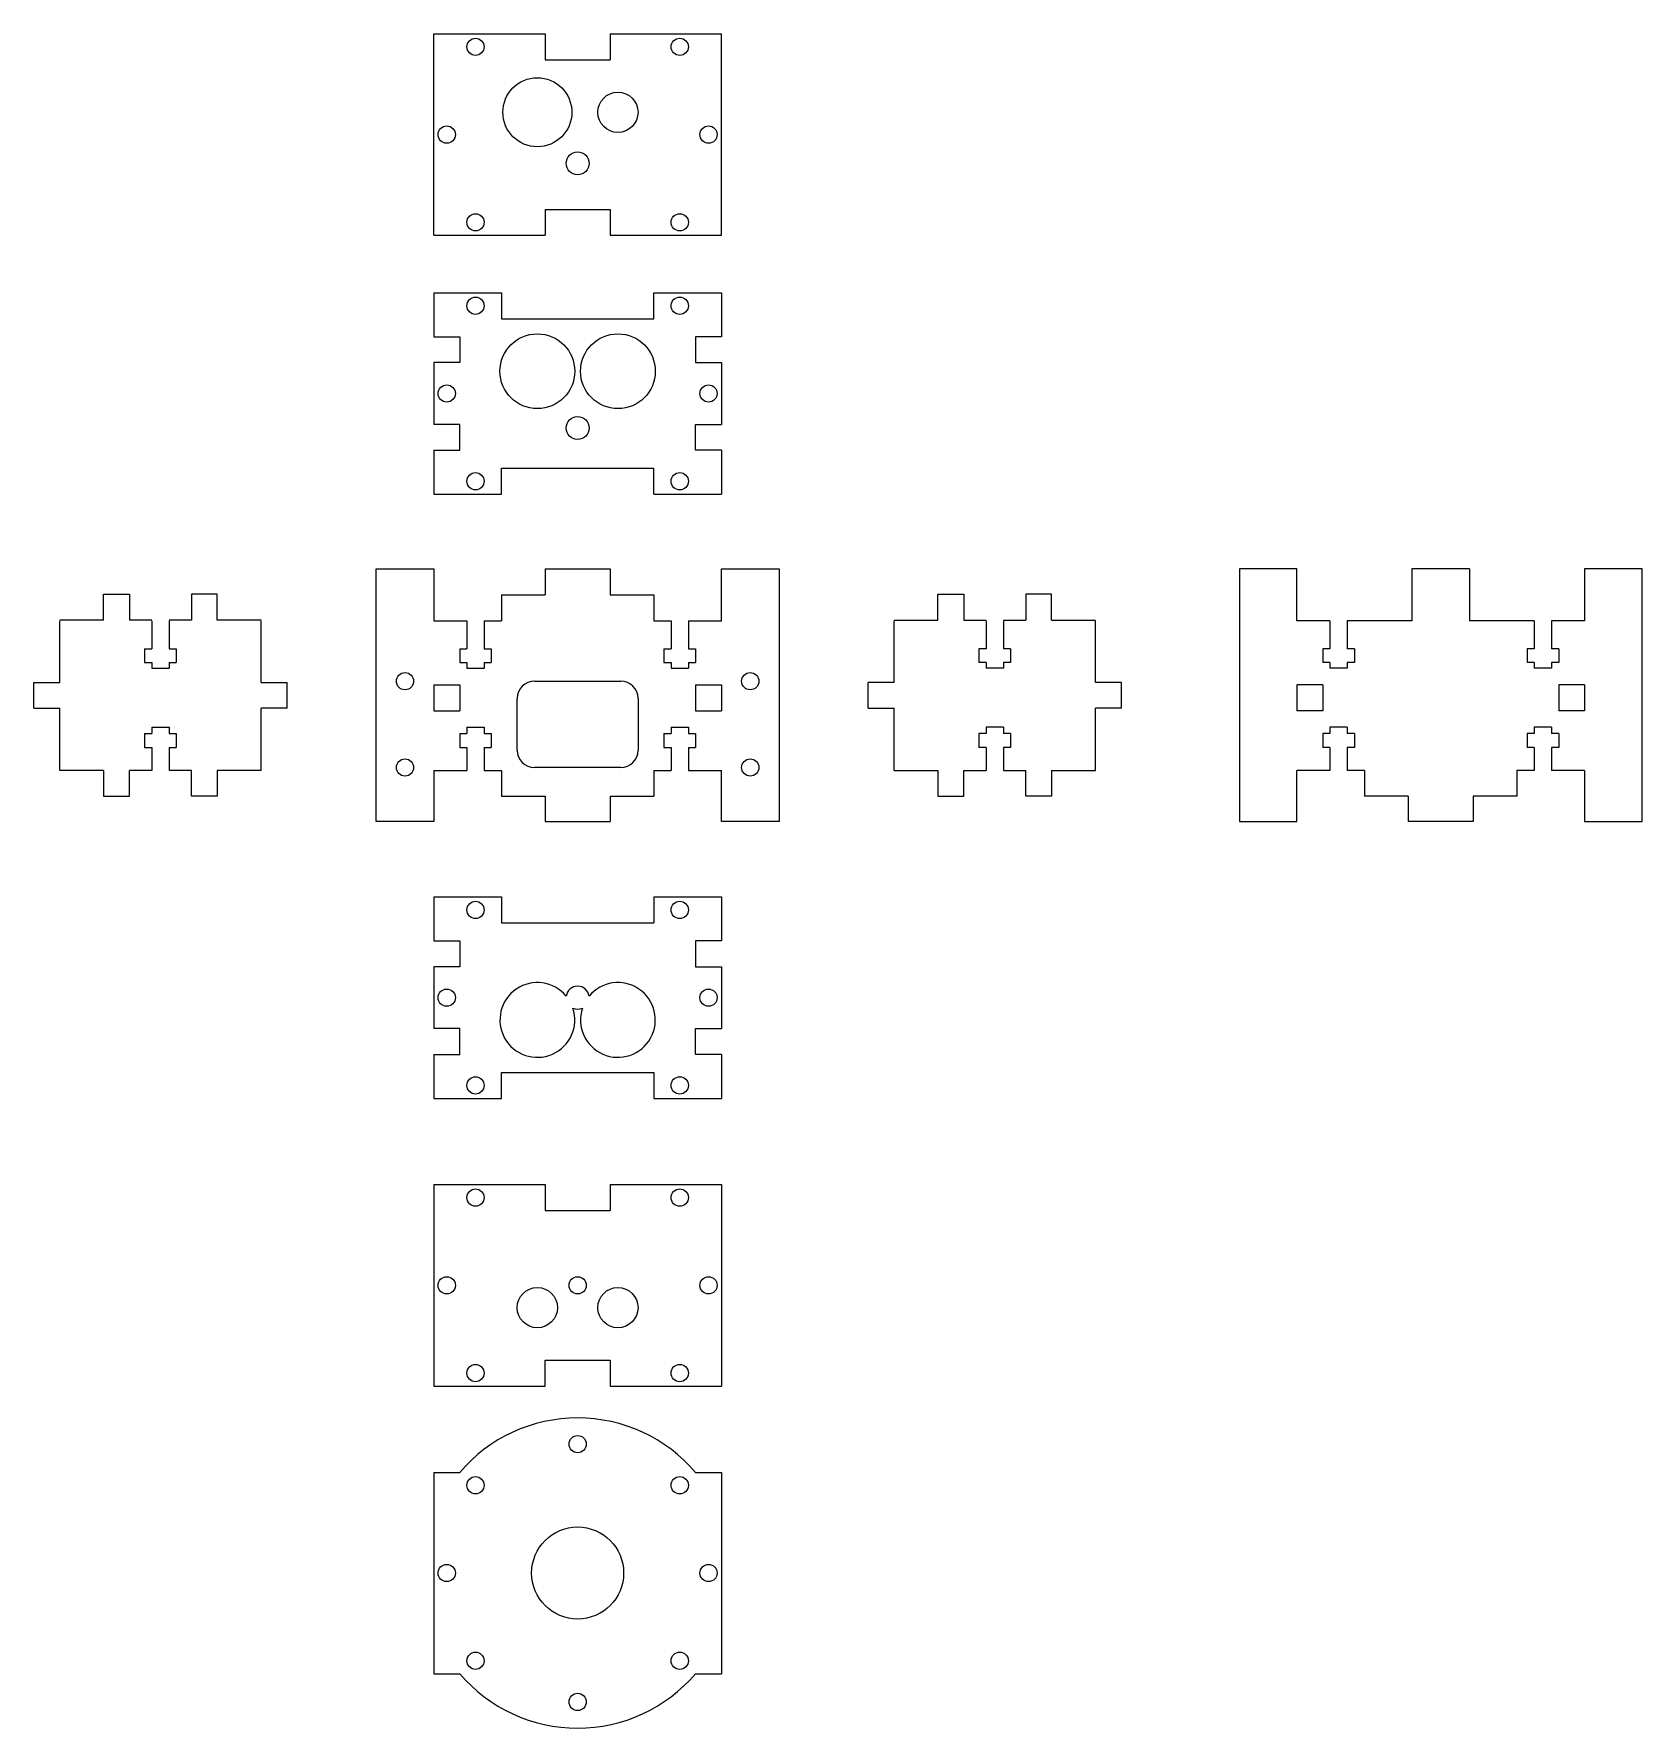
# Model space of a CAD drawing. Header units: millimetres. Extents: x -94 to 185, y -182 to 112.
import ezdxf

# ---------------------------------------------------------------- set-up
doc = ezdxf.new("R2010")
doc.units = ezdxf.units.MM
doc.layers.get('0').update_dxf_attribs({"linetype": 'CONTINUOUS', "lineweight": 0, "true_color": 0x000000})
for name, color, linetype, lineweight, true_color in [('Bearing Housing', 7, 'CONTINUOUS', 0, 0x000000), ('Bearing Retainer', 7, 'CONTINUOUS', 0, 0x000000), ('Insulator Retainer', 7, 'CONTINUOUS', 0, 0x000000), ('Left Plate', 7, 'CONTINUOUS', 0, 0x000000)]:
    doc.layers.add(name, color=color, linetype=linetype, lineweight=lineweight, true_color=true_color)

msp = doc.modelspace()

# ---------------------------------------------------------------- linework, layer by layer
for p, q in [((-5.666, 112.5), (-5.666, 108)), ((5.666, 112.5), (5.666, 108)), ((-5.667, 82), (-5.666, 77.5)), ((5.667, 82), (5.666, 77.5)), ((-94.5, -4.7), (-94.5, -0.2)), ((-55, -0.2), (-50.5, -0.2)), ((55, -0.2), (50.5, -0.2)), ((94.5, -4.7), (94.5, -0.2)), ((-50.5, -4.7), (-55, -4.7)), ((50.5, -4.7), (55, -4.7))]:
    msp.add_line(p, q)
at = {"layer": 'Bearing Housing'}
for p, q in [((-25, 77.5), (-25, 112.5)), ((-25, 112.5), (-5.666, 112.5)), ((5.666, 112.5), (25, 112.5)), ((25, 77.5), (25, 112.5)), ((-5.666, 108), (5.666, 108)), ((-5.667, 82), (5.667, 82)), ((-25, 77.5), (-5.666, 77.5)), ((5.666, 77.5), (25, 77.5)), ((-25, 67.5), (-13.25, 67.5)), ((-25, 67.5), (-25, 59.875)), ((-13.25, 67.5), (-13.25, 63)), ((13.25, 67.5), (25, 67.5)), ((13.25, 63), (13.25, 67.5)), ((25, 67.5), (25, 59.875)), ((-13.25, 63), (13.25, 63)), ((-25, 55.375), (-25, 44.625)), ((25, 55.375), (25, 44.625)), ((-25, 40.125), (-25, 32.5)), ((25, 40.125), (25, 32.5)), ((-13.25, 32.5), (-13.25, 37)), ((-13.25, 37), (13.25, 37)), ((-5.667, 37), (5.667, 37)), ((13.25, 32.5), (13.25, 37)), ((-25, 32.5), (-13.25, 32.5)), ((13.25, 32.5), (25, 32.5)), ((-35, 19.5), (-25, 19.5)), ((-35, -24.4), (-35, 19.5)), ((-25, 19.5), (-25, 10.5)), ((-5.666, 19.5), (-5.666, 15)), ((-5.666, 19.5), (5.666, 19.5)), ((5.666, 19.5), (5.666, 15)), ((25, 19.5), (35, 19.5)), ((25, 10.5), (25, 19.5)), ((35, 19.5), (35, -24.4)), ((125, 19.5), (115, 19.5)), ((115, 19.5), (115, -24.4)), ((125, 10.5), (125, 19.5)), ((155, 19.5), (145, 19.5)), ((145, 19.5), (145, 10.5)), ((155, 19.5), (155, 10.5)), ((185, 19.5), (175, 19.5)), ((175, 19.5), (175, 10.5)), ((185, -24.4), (185, 19.5)), ((-74, 10.6), (-77.875, 10.6)), ((-74, 10.5), (-74, 5.65)), ((-67.125, 10.6), (-71, 10.6)), ((-71, 10.5), (-71, 5.65)), ((-25, 10.5), (-19.25, 10.5)), ((-19.25, 10.5), (-19.25, 5.65)), ((-16.25, 10.5), (-16.25, 5.65)), ((-16.25, 10.5), (-13.25, 10.5)), ((13.25, 10.5), (16.25, 10.5)), ((16.25, 10.5), (16.25, 5.65)), ((19.25, 10.5), (25, 10.5)), ((19.25, 10.5), (19.25, 5.65)), ((67.125, 10.6), (71, 10.6)), ((71, 10.5), (71, 5.65)), ((74, 10.6), (77.875, 10.6)), ((74, 10.5), (74, 5.65)), ((130.75, 10.5), (125, 10.5)), ((130.75, 10.5), (130.75, 5.65)), ((145, 10.5), (133.75, 10.5)), ((133.75, 10.5), (133.75, 5.65)), ((166.25, 10.5), (155, 10.5)), ((166.25, 10.5), (166.25, 5.65)), ((169.25, 10.5), (169.25, 5.65)), ((175, 10.5), (169.25, 10.5)), ((-75.25, 5.65), (-75.25, 3.25)), ((-75.25, 5.65), (-74, 5.65)), ((-75.25, 3.25), (-74, 3.25)), ((-74, 3.25), (-74, 2.25)), ((-71, 5.65), (-69.75, 5.65)), ((-71, 3.25), (-69.75, 3.25)), ((-71, 3.25), (-71, 2.25)), ((-69.75, 5.65), (-69.75, 3.25)), ((-20.5, 5.65), (-20.5, 3.25)), ((-20.5, 5.65), (-19.25, 5.65)), ((-20.5, 3.25), (-19.25, 3.25)), ((-19.25, 3.25), (-19.25, 2.25)), ((-16.25, 5.65), (-15, 5.65)), ((-16.25, 3.25), (-15, 3.25)), ((-16.25, 3.25), (-16.25, 2.25)), ((-15, 5.65), (-15, 3.25)), ((15, 5.65), (15, 3.25)), ((15, 5.65), (16.25, 5.65)), ((15, 3.25), (16.25, 3.25)), ((16.25, 3.25), (16.25, 2.25)), ((19.25, 5.65), (20.5, 5.65)), ((19.25, 3.25), (20.5, 3.25)), ((19.25, 3.25), (19.25, 2.25)), ((20.5, 5.65), (20.5, 3.25)), ((69.75, 5.65), (69.75, 3.25)), ((71, 5.65), (69.75, 5.65)), ((71, 3.25), (69.75, 3.25)), ((71, 3.25), (71, 2.25)), ((75.25, 5.65), (74, 5.65)), ((75.25, 3.25), (74, 3.25)), ((74, 3.25), (74, 2.25)), ((75.25, 5.65), (75.25, 3.25)), ((129.5, 5.65), (129.5, 3.25)), ((130.75, 5.65), (129.5, 5.65)), ((130.75, 3.25), (129.5, 3.25)), ((130.75, 3.25), (130.75, 2.25)), ((135, 5.65), (133.75, 5.65)), ((135, 3.25), (133.75, 3.25)), ((133.75, 3.25), (133.75, 2.25)), ((135, 5.65), (135, 3.25)), ((165, 5.65), (165, 3.25)), ((166.25, 5.65), (165, 5.65)), ((166.25, 3.25), (165, 3.25)), ((166.25, 3.25), (166.25, 2.25)), ((170.5, 5.65), (169.25, 5.65)), ((170.5, 3.25), (169.25, 3.25)), ((169.25, 3.25), (169.25, 2.25)), ((170.5, 5.65), (170.5, 3.25)), ((-74, 2.25), (-71, 2.25)), ((-19.25, 2.25), (-16.25, 2.25)), ((-7.5, 0), (7.5, 0)), ((16.25, 2.25), (19.25, 2.25)), ((74, 2.25), (71, 2.25)), ((133.75, 2.25), (130.75, 2.25)), ((169.25, 2.25), (166.25, 2.25)), ((-25, -0.625), (-25, -5.125)), ((-25, -0.625), (-20.5, -0.625)), ((-20.5, -0.625), (-20.5, -5.125)), ((20.5, -0.625), (20.5, -5.125)), ((20.5, -0.625), (25, -0.625)), ((25, -0.625), (25, -5.125)), ((129.5, -0.625), (125, -0.625)), ((125, -0.625), (125, -5.125)), ((129.5, -0.625), (129.5, -5.125)), ((175, -0.625), (170.5, -0.625)), ((170.5, -0.625), (170.5, -5.125)), ((175, -0.625), (175, -5.125)), ((-25, -5.125), (-20.5, -5.125)), ((-10.5, -12), (-10.5, -3)), ((10.5, -3), (10.5, -12)), ((20.5, -5.125), (25, -5.125)), ((129.5, -5.125), (125, -5.125)), ((175, -5.125), (170.5, -5.125)), ((-74, -8), (-74, -9.1)), ((-74, -8), (-71, -8)), ((-71, -8), (-71, -9.1)), ((-19.25, -8), (-19.25, -9.1)), ((-19.25, -8), (-16.25, -8)), ((-16.25, -8), (-16.25, -9.1)), ((16.25, -8), (16.25, -9.1)), ((16.25, -8), (19.25, -8)), ((19.25, -8), (19.25, -9.1)), ((71, -8), (71, -9.1)), ((74, -8), (71, -8)), ((74, -8), (74, -9.1)), ((130.75, -8), (130.75, -9.1)), ((133.75, -8), (130.75, -8)), ((133.75, -8), (133.75, -9.1)), ((166.25, -8), (166.25, -9.1)), ((169.25, -8), (166.25, -8)), ((169.25, -8), (169.25, -9.1)), ((-75.25, -9.1), (-75.25, -11.5)), ((-75.25, -9.1), (-74, -9.1)), ((-75.25, -11.5), (-74, -11.5)), ((-74, -11.5), (-74, -15.5)), ((-71, -9.1), (-69.75, -9.1)), ((-71, -11.5), (-69.75, -11.5)), ((-71, -11.5), (-71, -15.5)), ((-69.75, -9.1), (-69.75, -11.5)), ((-20.5, -9.1), (-20.5, -11.5)), ((-20.5, -9.1), (-19.25, -9.1)), ((-20.5, -11.5), (-19.25, -11.5)), ((-19.25, -11.5), (-19.25, -15.5)), ((-16.25, -9.1), (-15, -9.1)), ((-16.25, -11.5), (-15, -11.5)), ((-16.25, -11.5), (-16.25, -15.5)), ((-15, -9.1), (-15, -11.5)), ((15, -9.1), (15, -11.5)), ((15, -9.1), (16.25, -9.1)), ((15, -11.5), (16.25, -11.5)), ((16.25, -11.5), (16.25, -15.5)), ((19.25, -9.1), (20.5, -9.1)), ((19.25, -11.5), (20.5, -11.5)), ((19.25, -11.5), (19.25, -15.5)), ((20.5, -9.1), (20.5, -11.5)), ((69.75, -9.1), (69.75, -11.5)), ((71, -9.1), (69.75, -9.1)), ((71, -11.5), (69.75, -11.5)), ((71, -11.5), (71, -15.5)), ((75.25, -9.1), (74, -9.1)), ((75.25, -11.5), (74, -11.5)), ((74, -11.5), (74, -15.5)), ((75.25, -9.1), (75.25, -11.5)), ((129.5, -9.1), (129.5, -11.5)), ((130.75, -9.1), (129.5, -9.1)), ((130.75, -11.5), (129.5, -11.5)), ((130.75, -11.5), (130.75, -15.5)), ((135, -9.1), (133.75, -9.1)), ((135, -11.5), (133.75, -11.5)), ((133.75, -11.5), (133.75, -15.5)), ((135, -9.1), (135, -11.5)), ((165, -9.1), (165, -11.5)), ((166.25, -9.1), (165, -9.1)), ((166.25, -11.5), (165, -11.5)), ((166.25, -11.5), (166.25, -15.5)), ((170.5, -9.1), (169.25, -9.1)), ((170.5, -11.5), (169.25, -11.5)), ((169.25, -11.5), (169.25, -15.5)), ((170.5, -9.1), (170.5, -11.5)), ((-74, -15.5), (-77.875, -15.5)), ((-67.125, -15.5), (-71, -15.5)), ((-25, -15.5), (-19.25, -15.5)), ((-25, -15.5), (-25, -24.4)), ((-16.25, -15.5), (-13.25, -15.5)), ((-13.25, -15.5), (-13.25, -20)), ((7.5, -15), (-7.5, -15)), ((13.25, -15.5), (13.25, -20)), ((13.25, -15.5), (16.25, -15.5)), ((19.25, -15.5), (25, -15.5)), ((25, -24.4), (25, -15.5)), ((67.125, -15.5), (71, -15.5)), ((74, -15.5), (77.875, -15.5)), ((130.75, -15.5), (125, -15.5)), ((125, -24.4), (125, -15.5)), ((136.75, -15.5), (133.75, -15.5)), ((136.75, -15.5), (136.75, -20)), ((163.25, -15.5), (163.25, -20)), ((166.25, -15.5), (163.25, -15.5)), ((175, -15.5), (169.25, -15.5)), ((175, -15.5), (175, -24.4)), ((-13.25, -20), (-5.666, -20)), ((-5.666, -20), (-5.666, -24.4)), ((5.666, -20), (5.666, -24.4)), ((5.666, -20), (13.25, -20)), ((144.334, -20), (136.75, -20)), ((144.334, -20), (144.334, -24.4)), ((155.666, -20), (155.666, -24.4)), ((163.25, -20), (155.666, -20)), ((-25, -24.4), (-35, -24.4)), ((-5.666, -24.4), (5.666, -24.4)), ((35, -24.4), (25, -24.4)), ((115, -24.4), (125, -24.4)), ((155.666, -24.4), (144.334, -24.4)), ((175, -24.4), (185, -24.4)), ((-25, -37.5), (-13.25, -37.5)), ((-25, -37.5), (-25, -45.125)), ((-13.25, -37.5), (-13.25, -42)), ((13.25, -37.5), (25, -37.5)), ((13.25, -37.5), (13.25, -42)), ((25, -37.5), (25, -45.125)), ((-13.25, -42), (13.25, -42)), ((-5.667, -42), (5.667, -42)), ((-25, -49.625), (-25, -60.375)), ((25, -49.625), (25, -60.375)), ((-25, -64.875), (-25, -72.5)), ((25, -64.875), (25, -72.5)), ((-13.25, -72.5), (-13.25, -68)), ((-13.25, -68), (13.25, -68)), ((13.25, -68), (13.25, -72.5)), ((-25, -72.5), (-13.25, -72.5)), ((13.25, -72.5), (25, -72.5)), ((-25, -87.5), (-25, -122.5)), ((-25, -87.5), (-5.666, -87.5)), ((5.666, -87.5), (25, -87.5)), ((25, -87.5), (25, -122.5)), ((-25, -122.5), (-5.666, -122.5)), ((5.666, -122.5), (25, -122.5))]:
    msp.add_line(p, q, dxfattribs=at)
for centre in [(-17.75, 110.25), (17.75, 110.25), (-22.75, 95), (22.75, 95), (-17.75, 79.75), (17.75, 79.75), (-17.75, 65.25), (17.75, 65.25), (-22.75, 50), (22.75, 50), (-17.75, 34.75), (17.75, 34.75), (-30, 0), (30, 0), (-30, -15), (30, -15), (-17.75, -39.75), (17.75, -39.75), (-22.75, -55), (22.75, -55), (-17.75, -70.25), (17.75, -70.25), (-17.75, -89.75), (17.75, -89.75), (-22.75, -105), (22.75, -105), (-17.75, -120.25), (17.75, -120.25)]:
    msp.add_circle(centre, 1.5, dxfattribs=at)
for centre, radius, start, end in [((-7.5, -3), 3, 90, 180), ((7.5, -3), 3, 0, 90), ((-7.5, -12), 3, 180, 270), ((7.5, -12), 3, 270, 0), ((-7, -58.873), 6.5, 39.48072, 18.42933), ((0, -55), 2, 7.46489, 172.53511), ((7, -58.873), 6.5, 161.57067, 140.51928), ((0, -55), 2, 245.37494, 294.62506)]:
    msp.add_arc(centre, radius, start, end, dxfattribs=at)
at = {"layer": 'Bearing Retainer'}
for centre, radius in [((-7, 98.873), 6), ((7, 98.873), 3.5), ((0, 90), 2), ((-7, 53.873), 6.5), ((7, 53.873), 6.5), ((0, 44), 2), ((-7, -108.873), 3.5), ((0, -105), 1.5), ((7, -108.873), 3.5)]:
    msp.add_circle(centre, radius, dxfattribs=at)
at = {"layer": 'Insulator Retainer'}
for p, q in [((-5.666, -87.5), (-5.666, -92)), ((5.666, -87.5), (5.666, -92)), ((-5.667, -92), (5.667, -92)), ((-5.666, -92), (5.666, -92)), ((-5.666, -122.5), (-5.666, -118)), ((-5.666, -118), (5.666, -118)), ((5.666, -118), (5.666, -122.5)), ((-25, -137.5), (-25, -172.5)), ((-25, -137.5), (-20.5, -137.5)), ((20.5, -137.5), (25, -137.5)), ((25, -137.5), (25, -172.5)), ((-25, -172.5), (-20.5, -172.5)), ((20.5, -172.5), (25, -172.5))]:
    msp.add_line(p, q, dxfattribs=at)
for centre, radius in [((0, -132.6), 1.5), ((-17.75, -139.75), 1.5), ((17.75, -139.75), 1.5), ((0, -155), 8), ((-22.75, -155), 1.5), ((22.75, -155), 1.5), ((-17.75, -170.25), 1.5), ((17.75, -170.25), 1.5), ((0, -177.4), 1.5)]:
    msp.add_circle(centre, radius, dxfattribs=at)
for start, end in [(40.48601, 139.51399), (220.48601, 319.51399)]:
    msp.add_arc((0, -155), 26.954, start, end, dxfattribs=at)
at = {"layer": 'Left Plate'}
for p, q in [((-25, 59.875), (-20.5, 59.875)), ((-20.5, 59.875), (-20.5, 55.375)), ((25, 59.875), (20.5, 59.875)), ((20.5, 59.875), (20.5, 55.375)), ((-20.5, 55.375), (-25, 55.375)), ((20.5, 55.375), (25, 55.375)), ((-20.5, 44.625), (-25, 44.625)), ((-20.5, 40.125), (-20.5, 44.625)), ((20.5, 40.125), (20.5, 44.625)), ((20.5, 44.625), (25, 44.625)), ((-25, 40.125), (-20.5, 40.125)), ((25, 40.125), (20.5, 40.125)), ((-82.375, 10.6), (-82.375, 15.1)), ((-82.375, 15.1), (-77.875, 15.1)), ((-77.875, 15.1), (-77.875, 10.6)), ((-62.625, 15.1), (-67.125, 15.1)), ((-67.125, 15.1), (-67.125, 10.6)), ((-62.625, 10.6), (-62.625, 15.1)), ((-13.25, 15), (-13.25, 10.5)), ((-13.25, 15), (-5.666, 15)), ((5.666, 15), (13.25, 15)), ((13.25, 15), (13.25, 10.5)), ((62.625, 10.6), (62.625, 15.1)), ((62.625, 15.1), (67.125, 15.1)), ((67.125, 15.1), (67.125, 10.6)), ((82.375, 15.1), (77.875, 15.1)), ((77.875, 15.1), (77.875, 10.6)), ((82.375, 10.6), (82.375, 15.1)), ((-82.375, 10.6), (-90, 10.6)), ((-90, -0.2), (-90, 10.5)), ((-74, 10.6), (-77.875, 10.6)), ((-67.125, 10.6), (-71, 10.6)), ((-55, 10.6), (-62.625, 10.6)), ((-55, -0.2), (-55, 10.5)), ((55, 10.6), (62.625, 10.6)), ((55, -0.2), (55, 10.5)), ((67.125, 10.6), (71, 10.6)), ((74, 10.6), (77.875, 10.6)), ((82.375, 10.6), (90, 10.6)), ((90, -0.2), (90, 10.5)), ((-94.5, -0.2), (-90, -0.2)), ((-50.5, -4.7), (-50.5, -0.2)), ((50.5, -4.7), (50.5, -0.2)), ((94.5, -0.2), (90, -0.2)), ((-94.5, -4.7), (-90, -4.7)), ((-90, -15.5), (-90, -4.7)), ((-55, -15.5), (-55, -4.7)), ((55, -15.5), (55, -4.7)), ((94.5, -4.7), (90, -4.7)), ((90, -15.5), (90, -4.7)), ((-82.375, -15.5), (-90, -15.5)), ((-82.375, -15.5), (-82.375, -20)), ((-77.875, -20), (-77.875, -15.5)), ((-74, -15.5), (-77.875, -15.5)), ((-67.125, -15.5), (-71, -15.5)), ((-67.125, -20), (-67.125, -15.5)), ((-62.625, -15.5), (-62.625, -20)), ((-55, -15.5), (-62.625, -15.5)), ((55, -15.5), (62.625, -15.5)), ((62.625, -15.5), (62.625, -20)), ((67.125, -20), (67.125, -15.5)), ((67.125, -15.5), (71, -15.5)), ((74, -15.5), (77.875, -15.5)), ((77.875, -20), (77.875, -15.5)), ((82.375, -15.5), (82.375, -20)), ((82.375, -15.5), (90, -15.5)), ((-82.375, -20), (-77.875, -20)), ((-62.625, -20), (-67.125, -20)), ((62.625, -20), (67.125, -20)), ((82.375, -20), (77.875, -20)), ((-25, -45.125), (-20.5, -45.125)), ((-20.5, -45.125), (-20.5, -49.625)), ((25, -45.125), (20.5, -45.125)), ((20.5, -45.125), (20.5, -49.625)), ((-20.5, -49.625), (-25, -49.625)), ((20.5, -49.625), (25, -49.625)), ((-20.5, -60.375), (-25, -60.375)), ((-20.5, -64.875), (-20.5, -60.375)), ((20.5, -64.875), (20.5, -60.375)), ((20.5, -60.375), (25, -60.375)), ((-25, -64.875), (-20.5, -64.875)), ((25, -64.875), (20.5, -64.875))]:
    msp.add_line(p, q, dxfattribs=at)

doc.saveas('drawing.dxf')
